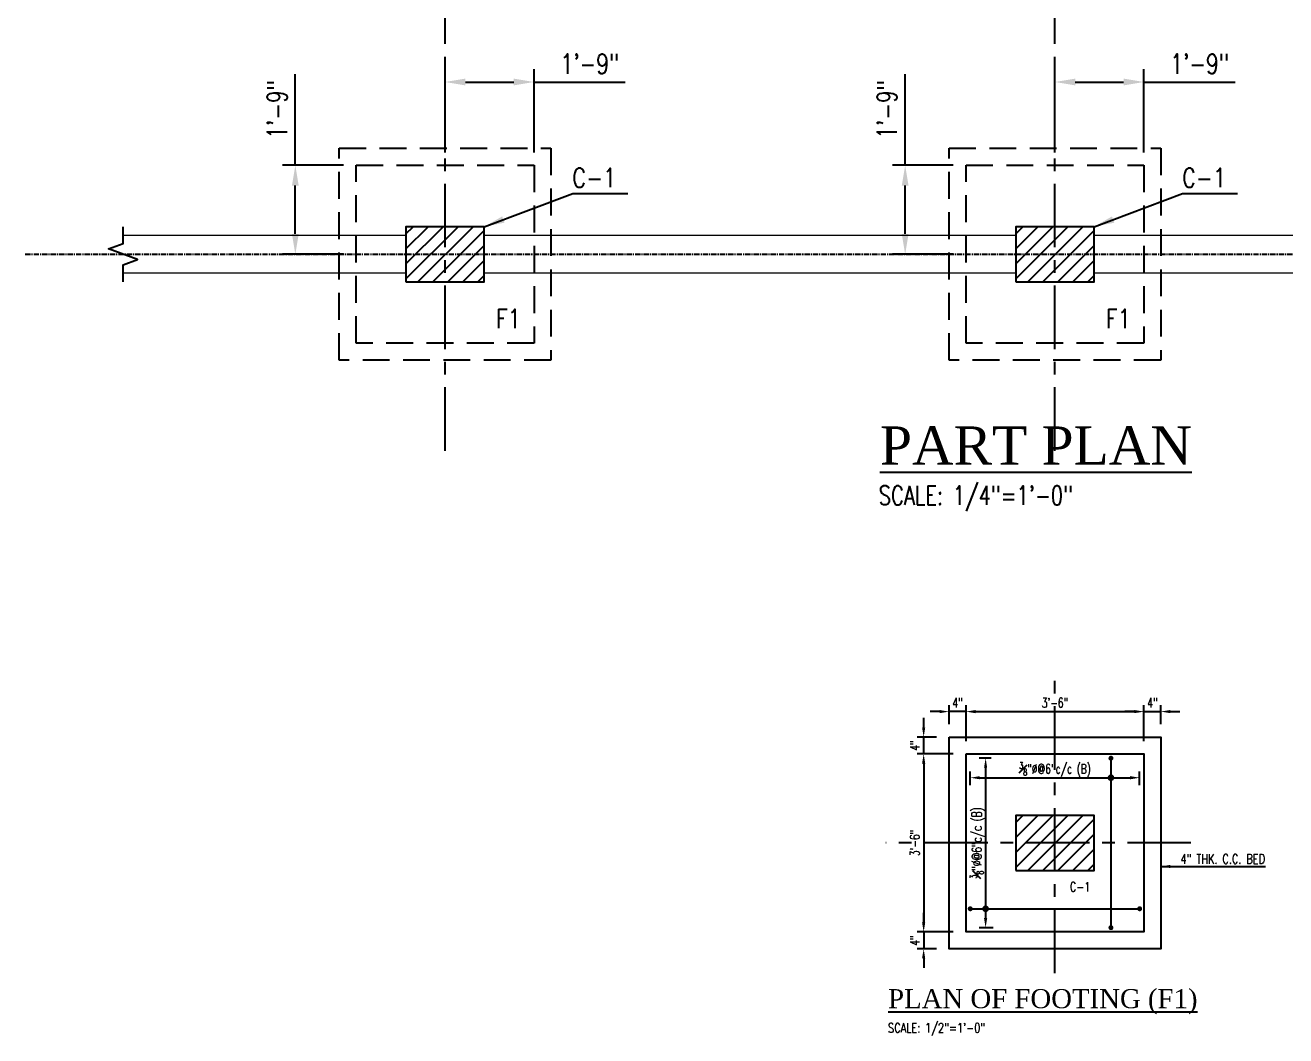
# Model space of a CAD drawing. Header units: inches. Extents: x 295786 to 300745, y 68261 to 70432.
# Drawn here: x 296895.2 to 297192.9, y 68260.7 to 68499.3 of the extents above; entities that cross this region are included whole.
import ezdxf

# ---------------------------------------------------------------- set-up
doc = ezdxf.new("R2010")
doc.units = ezdxf.units.IN
doc.header["$MEASUREMENT"] = 0
doc.linetypes.add('CENTER', pattern=[2, 1.25, -0.25, 0.25, -0.25])
doc.linetypes.add('HIDDEN', pattern=[9.525, 6.35, -3.175])
for name, color, linetype in [('A-TYP-BEAM', 3, 'Continuous'), ('A-TYP-BEAM TEXT', 2, 'Continuous'), ('A-TYP-DIM', 1, 'Continuous'), ('A-TYP-H-TEXT', 2, 'Continuous'), ('A-TYP-REIN-ARROW', 1, 'Continuous'), ('A-TYP-S-BOT-STEEL', 6, 'Continuous'), ('A-TYP-ST-DONUT', 6, 'Continuous'), ('A-TYP-ST-LEAN', 1, 'Continuous'), ('arch-elevation-2', 52, 'Continuous'), ('COL', 6, 'Continuous'), ('DIM', 7, 'Continuous'), ('FOOTING', 4, 'Continuous'), ('GRID', 8, 'Continuous'), ('Kerb Hatch', 9, 'Continuous')]:
    doc.layers.add(name, color=color, linetype=linetype)
doc.styles.add('HADINGS', font='times.ttf')
doc.styles.add('Riz', font='romans.shx', dxfattribs={"width": 0.7})
doc.styles.add('rizwan', font='romans.shx', dxfattribs={"width": 0.75})
doc.styles.add('STYLE4', font='romans.shx')
doc.dimstyles.new('Rizwan', dxfattribs={"dimscale": 65, "dimtxt": 0.09375, "dimasz": 0.09375, "dimexe": 0.0625, "dimexo": 0.125, "dimgap": 0, "dimtad": 1, "dimzin": 0, "dimdsep": 46, "dimlunit": 3, "dimtxsty": 'Riz', "dimcen": 0.09, "dimclrd": 1, "dimclre": 1, "dimclrt": 2, "dimaunit": 1, "dimadec": 3, "dimazin": 0, "dimtfac": 1, "dimtofl": 0, "dimtmove": 0, "dimatfit": 1, "dimfxl": 0, "dimtolj": 1, "dimtzin": 0, "dimlwd": -1, "dimlwe": -1, "dimarcsym": 0})
doc.dimstyles.new('STYLE-64', dxfattribs={"dimscale": 64, "dimtxt": 0.09375, "dimasz": 0.09375, "dimexe": 0.0625, "dimexo": 0.0625, "dimgap": 0.03125, "dimtad": 1, "dimzin": 3, "dimdsep": 46, "dimlunit": 4, "dimtxsty": 'rizwan', "dimcen": 0.125, "dimdle": 4, "dimclrd": 1, "dimclre": 1, "dimclrt": 2, "dimadec": 0, "dimazin": 0, "dimtfac": 0.5, "dimtix": 1, "dimtmove": 2, "dimatfit": 3, "dimfxl": 0, "dimfrac": 1, "dimtolj": 1, "dimtzin": 3, "dimarcsym": 0})

# ---------------------------------------------------------------- blocks, each defined once
blk = doc.blocks.new('*D213')
at = {"layer": 'A-TYP-DIM', "color": 1, "lineweight": -2, "ltscale": 1.5, "transparency": 16777216}
for p, q in [((297138.38, 68469.2), (297138.38, 68488.85)), ((297159.38, 68469.2), (297159.38, 68488.85)), ((297143.18, 68485.85), (297154.58, 68485.85)), ((297159.38, 68485.85), (297180.9, 68485.85))]:
    blk.add_line(p, q, dxfattribs=at)
at = {"layer": 'A-TYP-DIM', "color": 1, "ltscale": 1.5, "transparency": 16777216}
for points in [[(297143.18, 68486.65), (297143.18, 68485.05), (297138.38, 68485.85)], [(297154.58, 68486.65), (297154.58, 68485.05), (297159.38, 68485.85)]]:
    blk.add_solid(points, dxfattribs=at)
at = {"layer": 'Defpoints', "color": 0, "ltscale": 1.5, "transparency": 16777216}
for p in [(297159.38, 68485.85), (297138.38, 68466.2), (297159.38, 68466.2)]:
    blk.add_point(p, dxfattribs=at)
at = {"layer": 'A-TYP-DIM', "color": 2, "ltscale": 1.5, "transparency": 16777216, "insert": (297172.54, 68490.14), "char_height": 4.688, "attachment_point": 5, "style": 'rizwan'}
blk.add_mtext('\\A1;1\'-9"', dxfattribs=at)
blk = doc.blocks.new('*D214')
at = {"layer": 'A-TYP-DIM', "color": 1, "lineweight": -2, "ltscale": 1.5, "transparency": 16777216}
for p, q in [((297103.01, 68466.2), (297103.01, 68487.73)), ((297114.38, 68466.2), (297100.01, 68466.2)), ((297103.01, 68450), (297103.01, 68461.4)), ((297114.38, 68445.2), (297100.01, 68445.2))]:
    blk.add_line(p, q, dxfattribs=at)
at = {"layer": 'A-TYP-DIM', "color": 1, "ltscale": 1.5, "transparency": 16777216}
for points in [[(297102.21, 68461.4), (297103.81, 68461.4), (297103.01, 68466.2)], [(297102.21, 68450), (297103.81, 68450), (297103.01, 68445.2)]]:
    blk.add_solid(points, dxfattribs=at)
at = {"layer": 'Defpoints', "color": 0, "ltscale": 1.5, "transparency": 16777216}
for p in [(297117.38, 68466.2), (297103.01, 68445.2), (297117.38, 68445.2)]:
    blk.add_point(p, dxfattribs=at)
at = {"layer": 'A-TYP-DIM', "color": 2, "ltscale": 1.5, "transparency": 16777216, "insert": (297098.72, 68479.37), "char_height": 4.688, "attachment_point": 5, "rotation": 90, "style": 'rizwan'}
blk.add_mtext('\\A1;1\'-9"', dxfattribs=at)
blk = doc.blocks.new('*D219')
at = {"layer": 'Defpoints', "color": 0, "transparency": 16777216}
for p in [(297113.38, 68337.24), (297113.38, 68331.24), (297117.38, 68327.24)]:
    blk.add_point(p, dxfattribs=at)
at = {"layer": 'DIM', "color": 1, "transparency": 16777216}
for p, q in [((297111.13, 68337.24), (297108.88, 68337.24)), ((297113.38, 68334.24), (297113.38, 68338.74)), ((297117.38, 68337.24), (297113.38, 68337.24)), ((297117.38, 68330.24), (297117.38, 68338.74)), ((297119.63, 68337.24), (297121.88, 68337.24))]:
    blk.add_line(p, q, dxfattribs=at)
for points in [[(297111.13, 68337.62), (297111.13, 68336.87), (297113.38, 68337.24)], [(297119.63, 68337.62), (297119.63, 68336.87), (297117.38, 68337.24)]]:
    blk.add_solid(points, dxfattribs=at)
at = {"layer": 'DIM', "color": 2, "transparency": 16777216, "insert": (297115.38, 68339.33), "char_height": 2.25, "attachment_point": 5, "style": 'Riz'}
blk.add_mtext('\\A1;4"', dxfattribs=at)
blk = doc.blocks.new('*D220')
at = {"layer": 'Defpoints', "color": 0, "transparency": 16777216}
for p in [(297159.38, 68337.24), (297117.38, 68327.24), (297159.38, 68327.24)]:
    blk.add_point(p, dxfattribs=at)
at = {"layer": 'DIM', "color": 1, "transparency": 16777216}
for p, q in [((297117.38, 68330.24), (297117.38, 68338.74)), ((297119.63, 68337.24), (297157.13, 68337.24)), ((297159.38, 68330.24), (297159.38, 68338.74))]:
    blk.add_line(p, q, dxfattribs=at)
for points in [[(297119.63, 68337.62), (297119.63, 68336.87), (297117.38, 68337.24)], [(297157.13, 68337.62), (297157.13, 68336.87), (297159.38, 68337.24)]]:
    blk.add_solid(points, dxfattribs=at)
at = {"layer": 'DIM', "color": 2, "transparency": 16777216, "insert": (297138.38, 68339.33), "char_height": 2.25, "attachment_point": 5, "style": 'Riz'}
blk.add_mtext('\\A1;3\'-6"', dxfattribs=at)
blk = doc.blocks.new('*D221')
at = {"layer": 'Defpoints', "color": 0, "transparency": 16777216}
for p in [(297163.38, 68337.24), (297163.38, 68331.24), (297159.38, 68327.24)]:
    blk.add_point(p, dxfattribs=at)
at = {"layer": 'DIM', "color": 1, "transparency": 16777216}
for p, q in [((297157.13, 68337.24), (297154.88, 68337.24)), ((297159.38, 68330.24), (297159.38, 68338.74)), ((297159.38, 68337.24), (297163.38, 68337.24)), ((297163.38, 68334.24), (297163.38, 68338.74)), ((297165.63, 68337.24), (297167.88, 68337.24))]:
    blk.add_line(p, q, dxfattribs=at)
for points in [[(297157.13, 68337.62), (297157.13, 68336.87), (297159.38, 68337.24)], [(297165.63, 68337.62), (297165.63, 68336.87), (297163.38, 68337.24)]]:
    blk.add_solid(points, dxfattribs=at)
at = {"layer": 'DIM', "color": 2, "transparency": 16777216, "insert": (297161.38, 68339.33), "char_height": 2.25, "attachment_point": 5, "style": 'Riz'}
blk.add_mtext('\\A1;4"', dxfattribs=at)
blk = doc.blocks.new('*D222')
at = {"layer": 'Defpoints', "color": 0, "transparency": 16777216}
for p in [(297107.38, 68331.24), (297113.38, 68331.24), (297117.38, 68327.24)]:
    blk.add_point(p, dxfattribs=at)
at = {"layer": 'DIM', "color": 1, "transparency": 16777216}
for p, q in [((297107.38, 68333.49), (297107.38, 68335.74)), ((297110.38, 68331.24), (297105.88, 68331.24)), ((297107.38, 68327.24), (297107.38, 68331.24)), ((297114.38, 68327.24), (297105.88, 68327.24)), ((297107.38, 68324.99), (297107.38, 68322.74))]:
    blk.add_line(p, q, dxfattribs=at)
for points in [[(297107, 68333.49), (297107.75, 68333.49), (297107.38, 68331.24)], [(297107, 68324.99), (297107.75, 68324.99), (297107.38, 68327.24)]]:
    blk.add_solid(points, dxfattribs=at)
at = {"layer": 'DIM', "color": 2, "transparency": 16777216, "insert": (297105.29, 68329.24), "char_height": 2.25, "attachment_point": 5, "rotation": 90, "style": 'Riz'}
blk.add_mtext('\\A1;4"', dxfattribs=at)
blk = doc.blocks.new('*D223')
at = {"layer": 'Defpoints', "color": 0, "transparency": 16777216}
for p in [(297117.38, 68327.24), (297107.38, 68285.24), (297117.38, 68285.24)]:
    blk.add_point(p, dxfattribs=at)
at = {"layer": 'DIM', "color": 1, "transparency": 16777216}
for p, q in [((297114.38, 68327.24), (297105.88, 68327.24)), ((297107.38, 68324.99), (297107.38, 68287.49)), ((297114.38, 68285.24), (297105.88, 68285.24))]:
    blk.add_line(p, q, dxfattribs=at)
for points in [[(297107, 68324.99), (297107.75, 68324.99), (297107.38, 68327.24)], [(297107, 68287.49), (297107.75, 68287.49), (297107.38, 68285.24)]]:
    blk.add_solid(points, dxfattribs=at)
at = {"layer": 'DIM', "color": 2, "transparency": 16777216, "insert": (297105.29, 68306.24), "char_height": 2.25, "attachment_point": 5, "rotation": 90, "style": 'Riz'}
blk.add_mtext('\\A1;3\'-6"', dxfattribs=at)
blk = doc.blocks.new('*D224')
at = {"layer": 'Defpoints', "color": 0, "transparency": 16777216}
for p in [(297117.38, 68285.24), (297107.38, 68281.24), (297113.38, 68281.24)]:
    blk.add_point(p, dxfattribs=at)
at = {"layer": 'DIM', "color": 1, "transparency": 16777216}
for p, q in [((297107.38, 68287.49), (297107.38, 68289.74)), ((297114.38, 68285.24), (297105.88, 68285.24)), ((297107.38, 68285.24), (297107.38, 68281.24)), ((297110.38, 68281.24), (297105.88, 68281.24)), ((297107.38, 68278.99), (297107.38, 68276.74))]:
    blk.add_line(p, q, dxfattribs=at)
for points in [[(297107, 68287.49), (297107.75, 68287.49), (297107.38, 68285.24)], [(297107, 68278.99), (297107.75, 68278.99), (297107.38, 68281.24)]]:
    blk.add_solid(points, dxfattribs=at)
at = {"layer": 'DIM', "color": 2, "transparency": 16777216, "insert": (297105.29, 68283.24), "char_height": 2.25, "attachment_point": 5, "rotation": 90, "style": 'Riz'}
blk.add_mtext('\\A1;4"', dxfattribs=at)
blk = doc.blocks.new('*D225')
at = {"layer": 'A-TYP-REIN-ARROW', "color": 6, "transparency": 16777216}
for p, q in [((297118.38, 68319.88), (297118.38, 68323.14)), ((297158.38, 68319.88), (297158.38, 68323.14))]:
    blk.add_line(p, q, dxfattribs=at)
at = {"layer": 'A-TYP-REIN-ARROW', "color": 1, "transparency": 16777216}
blk.add_line((297120.63, 68321.64), (297156.13, 68321.64), dxfattribs=at)
for points in [[(297120.63, 68322.01), (297120.63, 68321.26), (297118.38, 68321.64)], [(297156.13, 68322.01), (297156.13, 68321.26), (297158.38, 68321.64)]]:
    blk.add_solid(points, dxfattribs=at)
at = {"layer": 'Defpoints', "color": 0, "transparency": 16777216}
for p in [(297118.38, 68319.88), (297158.38, 68321.64), (297158.38, 68319.88)]:
    blk.add_point(p, dxfattribs=at)
at = {"layer": 'A-TYP-REIN-ARROW', "color": 2, "transparency": 16777216, "insert": (297138.38, 68323.59), "char_height": 2.25, "attachment_point": 5, "style": 'Riz'}
blk.add_mtext('\\A1;{\\H0.7x;\\S3#8;\\H1.4286x;"}%%C@6"c/c (B)', dxfattribs=at)
blk = doc.blocks.new('*D226')
at = {"layer": 'A-TYP-REIN-ARROW', "color": 6, "transparency": 16777216}
for p, q in [((297123.3, 68326.24), (297120.51, 68326.24)), ((297123.78, 68286.24), (297120.51, 68286.24))]:
    blk.add_line(p, q, dxfattribs=at)
at = {"layer": 'A-TYP-REIN-ARROW', "color": 1, "transparency": 16777216}
blk.add_line((297122.01, 68323.99), (297122.01, 68288.49), dxfattribs=at)
for points in [[(297121.63, 68323.99), (297122.38, 68323.99), (297122.01, 68326.24)], [(297121.63, 68288.49), (297122.38, 68288.49), (297122.01, 68286.24)]]:
    blk.add_solid(points, dxfattribs=at)
at = {"layer": 'Defpoints', "color": 0, "transparency": 16777216}
for p in [(297123.3, 68326.24), (297122.01, 68286.24), (297123.78, 68286.24)]:
    blk.add_point(p, dxfattribs=at)
at = {"layer": 'A-TYP-REIN-ARROW', "color": 2, "transparency": 16777216, "insert": (297120.06, 68306.24), "char_height": 2.25, "attachment_point": 5, "rotation": 90, "style": 'Riz'}
blk.add_mtext('\\A1;{\\H0.7x;\\S3#8;\\H1.4286x;"%%C@6"c/c (B)}', dxfattribs=at)
blk = doc.blocks.new('*D233')
at = {"layer": 'A-TYP-DIM', "color": 1, "lineweight": -2, "ltscale": 1.5, "transparency": 16777216}
for p, q in [((296994.38, 68469.2), (296994.38, 68488.85)), ((297015.38, 68469.2), (297015.38, 68488.85)), ((296999.18, 68485.85), (297010.58, 68485.85)), ((297015.38, 68485.85), (297036.9, 68485.85))]:
    blk.add_line(p, q, dxfattribs=at)
at = {"layer": 'A-TYP-DIM', "color": 1, "ltscale": 1.5, "transparency": 16777216}
for points in [[(296999.18, 68486.65), (296999.18, 68485.05), (296994.38, 68485.85)], [(297010.58, 68486.65), (297010.58, 68485.05), (297015.38, 68485.85)]]:
    blk.add_solid(points, dxfattribs=at)
at = {"layer": 'Defpoints', "color": 0, "ltscale": 1.5, "transparency": 16777216}
for p in [(297015.38, 68485.85), (296994.38, 68466.2), (297015.38, 68466.2)]:
    blk.add_point(p, dxfattribs=at)
at = {"layer": 'A-TYP-DIM', "color": 2, "ltscale": 1.5, "transparency": 16777216, "insert": (297028.54, 68490.14), "char_height": 4.688, "attachment_point": 5, "style": 'rizwan'}
blk.add_mtext('\\A1;1\'-9"', dxfattribs=at)
blk = doc.blocks.new('*D234')
at = {"layer": 'A-TYP-DIM', "color": 1, "lineweight": -2, "ltscale": 1.5, "transparency": 16777216}
for p, q in [((296959.01, 68466.2), (296959.01, 68487.73)), ((296970.38, 68466.2), (296956.01, 68466.2)), ((296959.01, 68450), (296959.01, 68461.4)), ((296970.38, 68445.2), (296956.01, 68445.2))]:
    blk.add_line(p, q, dxfattribs=at)
at = {"layer": 'A-TYP-DIM', "color": 1, "ltscale": 1.5, "transparency": 16777216}
for points in [[(296958.21, 68461.4), (296959.81, 68461.4), (296959.01, 68466.2)], [(296958.21, 68450), (296959.81, 68450), (296959.01, 68445.2)]]:
    blk.add_solid(points, dxfattribs=at)
at = {"layer": 'Defpoints', "color": 0, "ltscale": 1.5, "transparency": 16777216}
for p in [(296973.38, 68466.2), (296959.01, 68445.2), (296973.38, 68445.2)]:
    blk.add_point(p, dxfattribs=at)
at = {"layer": 'A-TYP-DIM', "color": 2, "ltscale": 1.5, "transparency": 16777216, "insert": (296954.72, 68479.37), "char_height": 4.688, "attachment_point": 5, "rotation": 90, "style": 'rizwan'}
blk.add_mtext('\\A1;1\'-9"', dxfattribs=at)

msp = doc.modelspace()

# ---------------------------------------------------------------- hatches: boundary and pattern name
at = {"layer": 'Kerb Hatch'}
h = msp.add_hatch(dxfattribs=at)
h.set_pattern_fill('ANSI31', color=256, scale=20)
h.set_pattern_definition([(45, (-44.0671, 28.429), (-1.767766953, 1.767766953), [])])
h.paths.add_polyline_path([(297003.62584981, 68451.70401298), (296985.12584981, 68451.70401298), (296985.12584981, 68438.70401298), (297003.62584981, 68438.70401298)])
h = msp.add_hatch(dxfattribs=at)
h.set_pattern_fill('ANSI31', color=256, scale=20)
h.set_pattern_definition([(45, (99.9329, 28.429), (-1.767766953, 1.767766953), [])])
h.paths.add_polyline_path([(297147.62584981, 68451.70401297), (297129.12584981, 68451.70401297), (297129.12584981, 68438.70401297), (297147.62584981, 68438.70401297)])
h = msp.add_hatch(dxfattribs=at)
h.set_pattern_fill('ANSI31', color=256, scale=20)
h.set_pattern_definition([(45, (99.9329, -110.534), (-1.767766953, 1.767766953), [])])
h.paths.add_polyline_path([(297147.62584981, 68312.74104147), (297129.12584981, 68312.74104147), (297129.12584981, 68299.74104147), (297147.62584981, 68299.74104147)])

# ---------------------------------------------------------------- linework, layer by layer
at = {"layer": 'A-TYP-BEAM', "color": 1, "linetype": 'Continuous'}
msp.add_lwpolyline([(296918.34249416, 68438.70401298), (296918.34249416, 68442.70401298), (296921.77684093, 68443.95401298), (296914.90814738, 68446.45401298), (296918.34249416, 68447.70401298), (296918.34249416, 68451.70401298)], dxfattribs=at)
at = {"layer": 'A-TYP-S-BOT-STEEL'}
msp.add_line((297118.37584981, 68290.70633081), (297158.3758498, 68290.70633081), dxfattribs=at)
msp.add_lwpolyline([(297151.60247542, 68326.24104146), (297151.60247542, 68286.24104147)], dxfattribs=at)
at = {"layer": 'A-TYP-ST-DONUT', "linetype": 'Continuous', "ltscale": 1.5}
for points, const_width in [([(297151.30950667, 68326.24104146, 1), (297151.89544417, 68326.24104146, 1)], 0.5859375), ([(297151.99310042, 68321.6366071, -1), (297151.21185042, 68321.6366071, -1)], 0.78125), ([(297118.66881856, 68290.70633081, -1), (297118.08288106, 68290.70633081, -1)], 0.5859375), ([(297122.39878869, 68290.70633081, -1), (297121.61753869, 68290.70633081, -1)], 0.78125), ([(297158.08288105, 68290.70633081, 1), (297158.66881855, 68290.70633081, 1)], 0.5859375), ([(297151.30950667, 68286.24104147, 1), (297151.89544417, 68286.24104147, 1)], 0.5859375)]:
    msp.add_lwpolyline(points, format="xyb", close=True, dxfattribs=dict(at, const_width=const_width))
at = {"layer": 'A-TYP-ST-LEAN'}
msp.add_lwpolyline([(297113.37584981, 68331.24104146), (297163.3758498, 68331.24104146), (297163.3758498, 68281.24104147), (297113.37584981, 68281.24104147)], close=True, dxfattribs=at)
at = {"layer": 'arch-elevation-2', "color": 2, "lineweight": 0}
for p, q in [((296918.34249416, 68449.70401298), (296985.12584981, 68449.70401298)), ((297003.62584981, 68449.70401297), (297129.12584981, 68449.70401297)), ((297147.62584981, 68449.70401297), (297273.1258498, 68449.70401297)), ((296985.12584981, 68440.70401298), (296918.34249416, 68440.70401298)), ((297129.12584981, 68440.70401297), (297003.62584981, 68440.70401297)), ((297273.1258498, 68440.70401297), (297147.62584981, 68440.70401297))]:
    msp.add_line(p, q, dxfattribs=at)
at = {"layer": 'COL'}
for points in [[(296985.12584981, 68438.70401298), (297003.62584981, 68438.70401298), (297003.62584981, 68451.70401298), (296985.12584981, 68451.70401298)], [(297129.12584981, 68438.70401297), (297147.62584981, 68438.70401297), (297147.62584981, 68451.70401297), (297129.12584981, 68451.70401297)], [(297129.12584981, 68299.74104147), (297147.62584981, 68299.74104147), (297147.62584981, 68312.74104147), (297129.12584981, 68312.74104147)]]:
    msp.add_lwpolyline(points, close=True, dxfattribs=at)
at = {"layer": 'FOOTING', "color": 1, "linetype": 'HIDDEN'}
for points in [[(296969.37584981, 68470.20401297), (297019.3758498, 68470.20401297), (297019.3758498, 68420.20401298), (296969.37584981, 68420.20401298)], [(297113.37584981, 68470.20401297), (297163.3758498, 68470.20401297), (297163.3758498, 68420.20401298), (297113.37584981, 68420.20401298)], [(296973.37584981, 68466.20401297), (297015.3758498, 68466.20401297), (297015.3758498, 68424.20401298), (296973.37584981, 68424.20401298)], [(297117.37584981, 68466.20401297), (297159.3758498, 68466.20401297), (297159.3758498, 68424.20401298), (297117.37584981, 68424.20401298)]]:
    msp.add_lwpolyline(points, close=True, dxfattribs=at)
at = {"layer": 'FOOTING'}
msp.add_lwpolyline([(297117.37584981, 68327.24104146), (297159.3758498, 68327.24104146), (297159.3758498, 68285.24104147), (297117.37584981, 68285.24104147)], close=True, dxfattribs=at)
at = {"layer": 'GRID', "linetype": 'CENTER', "ltscale": 12}
for p, q in [((296994.37584981, 68398.82729221), (296994.37584981, 68730.45708631)), ((297138.3758498, 68398.82729221), (297138.37584981, 68730.45708631)), ((297138.37584981, 68275.488), (297138.37584981, 68345.99)), ((297170.499, 68306.24104147), (297098.478, 68306.24104147))]:
    msp.add_line(p, q, dxfattribs=at)
at = {"layer": 'GRID', "linetype": 'CENTER'}
msp.add_line((296895.22600001, 68445.20401297), (297358.40920546, 68445.20401297), dxfattribs=at)

# ---------------------------------------------------------------- texts
at = {"layer": 'A-TYP-BEAM TEXT', "style": 'STYLE4', "width": 0.8}
for s, p in [('C-1', (297024.42750569, 68460.99476509)), ('C-1', (297168.42750569, 68460.99476509)), ('F1', (297006.38348216, 68427.7640267)), ('F1', (297150.38348215, 68427.7640267))]:
    msp.add_text(s, height=4.5, dxfattribs=at).set_placement(p)
at = {"layer": 'A-TYP-H-TEXT', "color": 3, "style": 'HADINGS'}
for s, height, p in [('%%UPART PLAN', 9, (297097.06422836, 68395.56299574)), ('%%UPLAN OF FOOTING (F1)', 4.5, (297098.97353998, 68267.24215521))]:
    msp.add_text(s, height=height, dxfattribs=at).set_placement(p)
at = {"layer": 'A-TYP-H-TEXT', "style": 'rizwan', "width": 0.75}
for s, height, p in [('SCALE: 1/4"=1\'-0"', 4.5, (297096.76910442, 68386.01500111)), ('SCALE: 1/2"=1\'-0"', 2.25, (297098.97353998, 68261.47600125))]:
    msp.add_text(s, height=height, dxfattribs=at).set_placement(p)
at = {"layer": 'A-TYP-REIN-ARROW', "color": 2, "char_height": 2.25, "attachment_point": 5, "style": 'rizwan'}
for s, insert in [('\\A1;4" THK. C.C. BED', (297177.99442315, 68302.47088944)), ('\\A1;C-1', (297144.31583348, 68295.88489264))]:
    msp.add_mtext(s, dxfattribs=dict(at, insert=insert))

# ---------------------------------------------------------------- dimensions: what is measured, and where the dimension line sits
at = {"layer": 'A-TYP-DIM', "ltscale": 1.5}
for base, p1, p2, picture, middle in [((297015.3758498, 68485.85402084), (296994.37584981, 68466.20401297), (297015.3758498, 68466.20401297), '*D233', (297028.53968909, 68485.85402084)), ((297159.3758498, 68485.85402084), (297138.37584981, 68466.20401297), (297159.3758498, 68466.20401297), '*D213', (297172.53968909, 68485.85402084))]:
    dim = msp.add_linear_dim(base=base, p1=p1, p2=p2, dimstyle='STYLE-64', override={"dimscale": 48, "dimtxt": 0.097656, "dimasz": 0.1, "dimtmove": 0, "dimatfit": 2}, dxfattribs=at)
    dim.commit()
    dim.dimension.update_dxf_attribs({"geometry": picture, "text_midpoint": middle, "dimtype": 160})
for base, p1, p2, picture, middle in [((296959.01490686, 68445.20401298), (296973.37584981, 68466.20401297), (296973.37584981, 68445.20401298), '*D234', (296959.01490686, 68479.36785226)), ((297103.01490686, 68445.20401297), (297117.37584981, 68466.20401297), (297117.37584981, 68445.20401297), '*D214', (297103.01490686, 68479.36785226))]:
    dim = msp.add_linear_dim(base=base, p1=p1, p2=p2, angle=90, dimstyle='STYLE-64', override={"dimscale": 48, "dimtxt": 0.097656, "dimasz": 0.1, "dimtmove": 0, "dimatfit": 2}, dxfattribs=at)
    dim.commit()
    dim.dimension.update_dxf_attribs({"geometry": picture, "text_midpoint": middle, "dimtype": 160})
at = {"layer": 'A-TYP-REIN-ARROW'}
dim = msp.add_linear_dim(base=(297122.00816369, 68286.24104147), p1=(297123.29823382, 68326.24104146), p2=(297123.77578204, 68286.24104147), angle=270, text='{\\H0.7x;\\S3#8;\\H1.4286x;"%%C@6"c/c (B)}', dimstyle='Rizwan', override={"dimscale": 24, "dimexo": 0, "dimgap": 0, "dimdec": 8, "dimzin": 3, "dimlunit": 4, "dimclre": 6, "dimtofl": 1}, dxfattribs=at)
dim.commit()
dim.dimension.update_dxf_attribs({"geometry": '*D226', "text_midpoint": (297120.05815619, 68306.24104147)})
dim = msp.add_linear_dim(base=(297158.3758498, 68321.6366071), p1=(297118.37584981, 68319.88476438), p2=(297158.3758498, 68319.88476438), text='{\\H0.7x;\\S3#8;\\H1.4286x;"}%%C@6"c/c (B)', dimstyle='Rizwan', override={"dimscale": 24, "dimexo": 0, "dimgap": 0, "dimdec": 8, "dimzin": 3, "dimlunit": 4, "dimclre": 6, "dimtofl": 1}, dxfattribs=at)
dim.commit()
dim.dimension.update_dxf_attribs({"geometry": '*D225', "text_midpoint": (297138.37584981, 68323.5866071)})
at = {"layer": 'DIM'}
for base, p1, p2, picture, middle in [((297113.37584981, 68337.24104146), (297117.37584981, 68327.24104146), (297113.37584981, 68331.24104146), '*D219', (297115.37584981, 68339.33032718)), ((297159.375849801, 68337.2410414637), (297117.3758498098, 68327.2410414637), (297159.375849801, 68327.2410414637), '*D220', (297138.3758498054, 68339.330327178)), ((297163.3758498, 68337.24104146), (297159.3758498, 68327.24104146), (297163.3758498, 68331.24104146), '*D221', (297161.3758498, 68339.33032718))]:
    dim = msp.add_linear_dim(base=base, p1=p1, p2=p2, dimstyle='Rizwan', override={"dimscale": 24, "dimgap": 0.03125, "dimdec": 8, "dimzin": 3, "dimlunit": 4, "dimtofl": 1}, dxfattribs=at)
    dim.commit()
    dim.dimension.update_dxf_attribs({"geometry": picture, "text_midpoint": middle})
for base, p1, p2, picture, middle in [((297107.37584981, 68331.24104146), (297117.37584981, 68327.24104146), (297113.37584981, 68331.24104146), '*D222', (297105.2865641, 68329.24104146)), ((297107.3758498098, 68285.2410414726), (297117.3758498098, 68327.2410414638), (297117.3758498098, 68285.2410414726), '*D223', (297105.2865640956, 68306.2410414682)), ((297107.37584981, 68281.24104147), (297117.37584981, 68285.24104147), (297113.37584981, 68281.24104147), '*D224', (297105.2865641, 68283.24104147))]:
    dim = msp.add_linear_dim(base=base, p1=p1, p2=p2, angle=270, dimstyle='Rizwan', override={"dimscale": 24, "dimgap": 0.03125, "dimdec": 8, "dimzin": 3, "dimlunit": 4, "dimtofl": 1}, dxfattribs=at)
    dim.commit()
    dim.dimension.update_dxf_attribs({"geometry": picture, "text_midpoint": middle})

# ---------------------------------------------------------------- leaders
at = {"layer": 'A-TYP-DIM', "ltscale": 1.5}
for points in [[(297003.62584981, 68451.70401298), (297024.512, 68459.50222121), (297037.501, 68459.50222121)], [(297147.62584981, 68451.70401297), (297168.512, 68459.5022212), (297181.501, 68459.5022212)]]:
    msp.add_leader(points, dimstyle='STYLE-64', override={"dimscale": 48, "dimtxt": 0.097656, "dimasz": 0.1, "dimtmove": 0, "dimatfit": 2}, dxfattribs=at)
at = {"layer": 'DIM'}
msp.add_leader([(297163.3758498, 68300.69038717), (297188.08134392, 68300.69038717)], dimstyle='Rizwan', override={"dimscale": 24, "dimgap": 0.03125, "dimdec": 8, "dimzin": 3, "dimlunit": 4, "dimtofl": 1}, dxfattribs=at)

doc.saveas('drawing.dxf')
